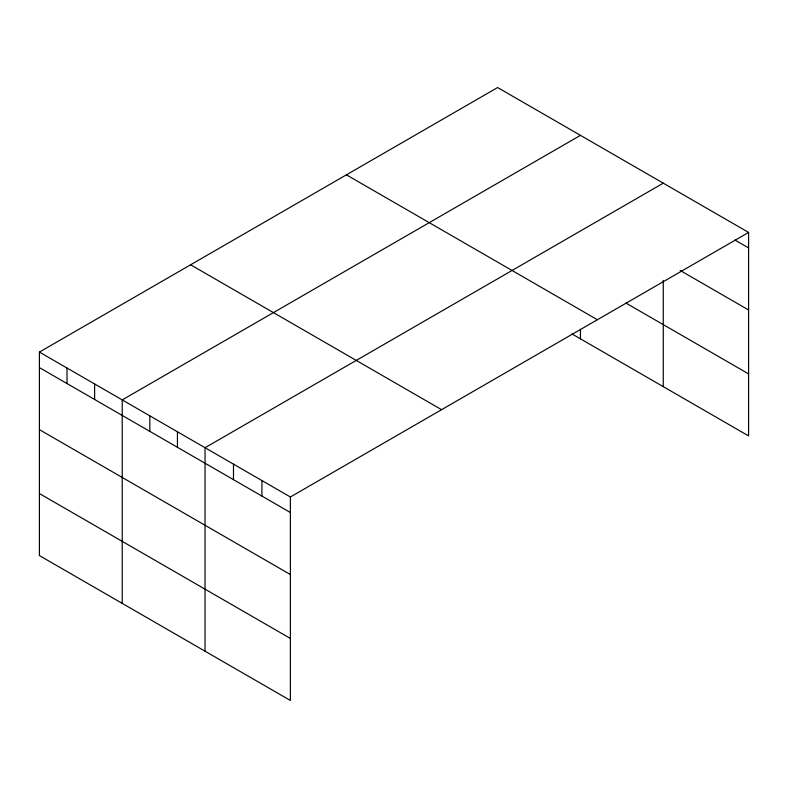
<?xml version="1.0" encoding="UTF-8"?>
<svg xmlns="http://www.w3.org/2000/svg" width="788" height="788" viewBox="0 0 788 788"><rect width="100%" height="100%" fill="white"/><g stroke="black" fill="none" stroke-linecap="round" stroke-linejoin="round"><path stroke-width="1.18" d="M39.4 352.088L290.378 496.992L290.378 700.463L39.4 555.57L39.4 352.088L497.622 87.537L748.6 232.43L748.6 435.912L571.95 333.925M580.451 135.349L122.219 399.91L122.219 603.381M663.269 183.171L205.047 447.722L205.047 651.203M290.378 496.992L748.6 232.43M734.909 240.044L748.6 247.954M680.123 270.442L748.6 309.979M626.105 303.163L748.6 373.886M346.415 174.838L597.383 319.741M190.617 264.788L441.585 409.681M39.4 367.612L290.378 512.505M39.4 429.637L290.378 574.531M39.4 493.544L290.378 638.438M663.269 280.38L663.269 386.642M580.451 329.286L580.451 338.83M261.931 480.562L261.931 496.085M233.484 464.142L233.484 479.665M177.438 431.785L177.438 447.308M149.828 415.847L149.828 431.361M94.619 383.963L94.619 399.486M67.01 368.026L67.01 383.549"/></g></svg>
